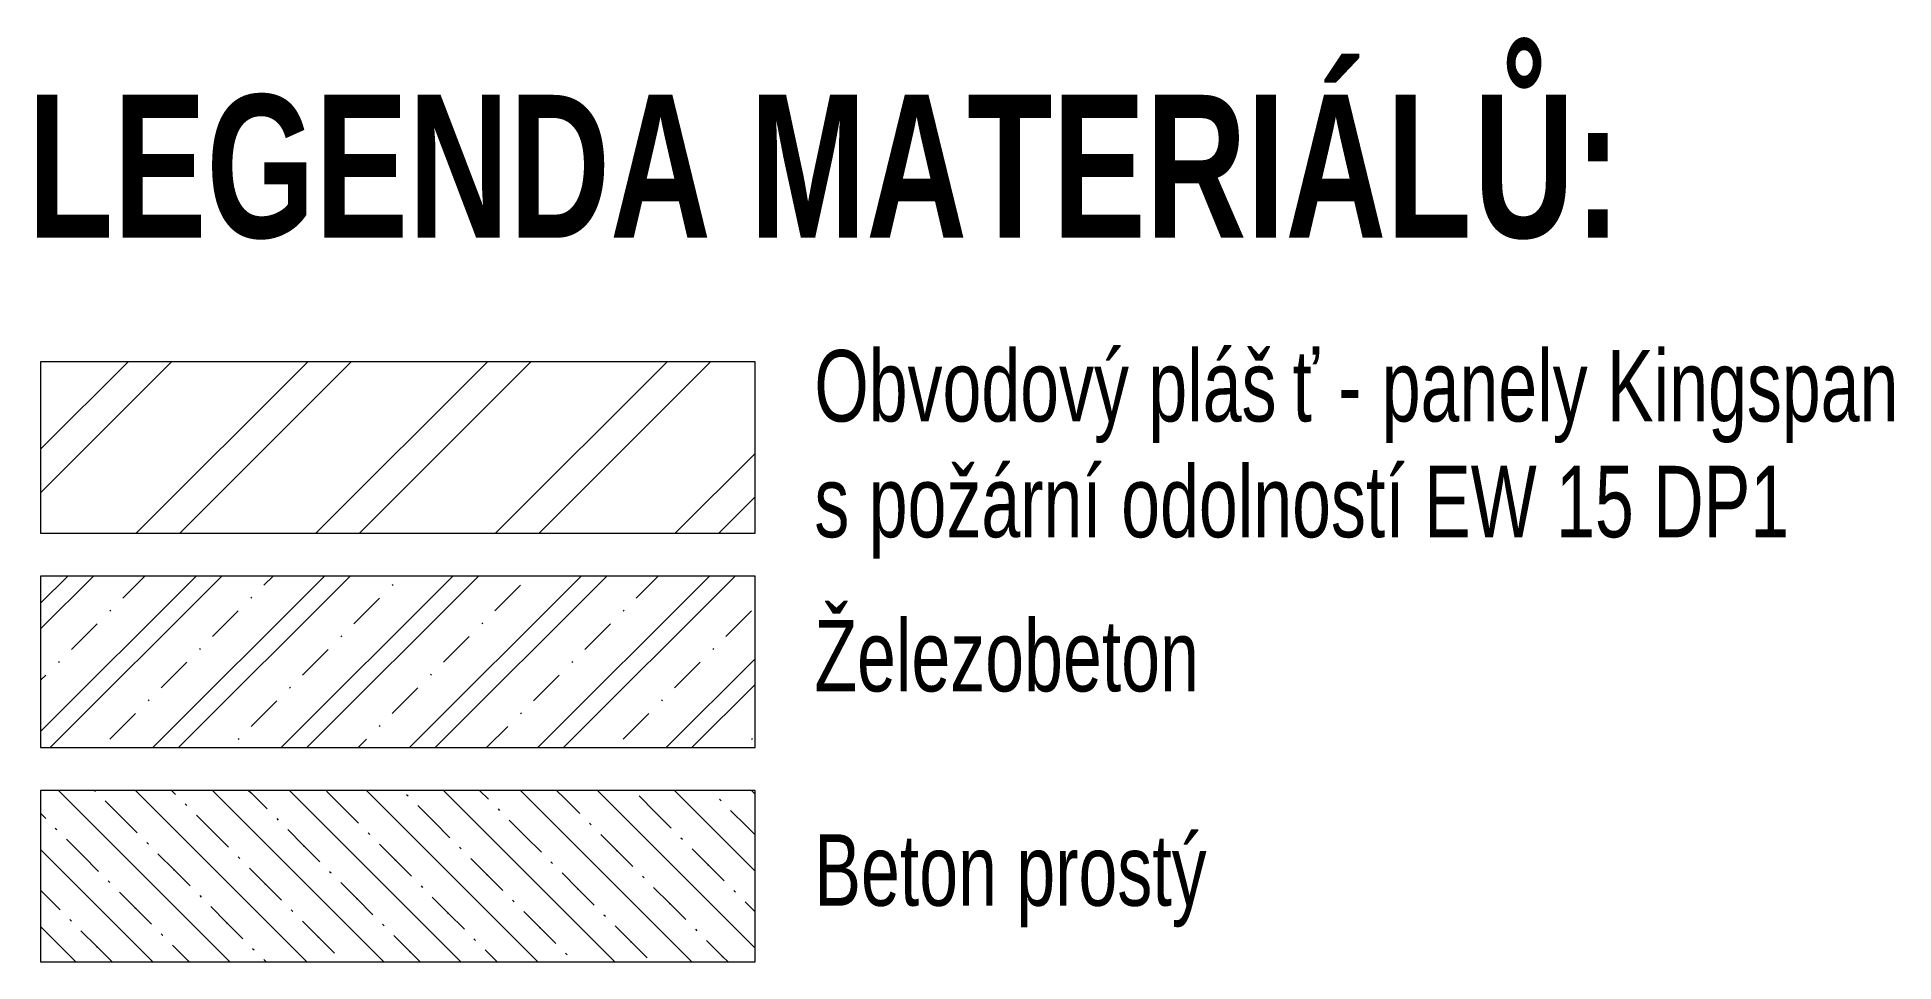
# Model space of a CAD drawing. Header units: millimetres. Extents: x 175370 to 209523, y 3478 to 159868.
# Drawn here: x 206924 to 209523, y 3478 to 4772 of the extents above.
import ezdxf

# ---------------------------------------------------------------- set-up
doc = ezdxf.new("R2010")
doc.units = ezdxf.units.MM
for name, color, linetype, lineweight in [('A-DETL-THIN-1', 7, 'Continuous', 18), ('G-ANNO-TEXT-1', 7, 'Continuous', 25), ('Vlastní 1_A-DETL-GENF-2', 7, 'Continuous', 18)]:
    doc.layers.add(name, color=color, linetype=linetype, lineweight=lineweight)
doc.layers.add('Vlastní 1_A-DETL-GENF-1', color=9, linetype='Continuous', lineweight=18, true_color=0x808080)
doc.styles.add('Arial_5', font='arial.ttf', dxfattribs={"width": 0.7, "height": 100})
doc.styles.add('Arial_B_2', font='arialbd.ttf', dxfattribs={"width": 0.7, "height": 200})

msp = doc.modelspace()

# ---------------------------------------------------------------- hatches: boundary and pattern name
at = {"layer": 'Vlastní 1_A-DETL-GENF-1'}
h = msp.add_hatch(dxfattribs=at)
h.set_pattern_fill('FP_2', color=256, style=0, pattern_type=2)
h.set_pattern_definition([(45, (204744.97, 0), (-125.7236, 125.7236), []), (45, (204744.97, 190.5), (-125.7236, 125.7236), [])])
h.paths.add_polyline_path([(206929, 4078.1), (207929, 4078.1), (207929, 4318.1), (206929, 4318.1)])
at = {"layer": 'Vlastní 1_A-DETL-GENF-2'}
h = msp.add_hatch(dxfattribs=at)
h.set_pattern_fill('FP_3', color=256, style=0, pattern_type=2)
h.set_pattern_definition([(45, (204744.97, 0), (-89.8026, 89.8026), []), (45, (204780.89, 0), (-89.8026, 89.8026), []), (45, (204852.73, 0), (-53.8815, 125.7236), [50.8, -25.4, 1.676, -23.724])])
h.paths.add_polyline_path([(206929, 3778.1), (207929, 3778.1), (207929, 4018.1), (206929, 4018.1)])
h = msp.add_hatch(dxfattribs=at)
h.set_pattern_fill('FP_4', color=256, style=0, pattern_type=2)
h.set_pattern_definition([(315, (204744.97, 0), (53.8815, 53.8815), []), (315, (204744.97, 50.8), (53.8815, 53.8815), [31.75, -19.05, 3.175, -19.05, -31.75]), (315, (204744.97, 50.8), (53.8815, 53.8815), [-73.025, 31.75, 0])])
h.paths.add_polyline_path([(206929, 3478.1), (207929, 3478.1), (207929, 3718.1), (206929, 3718.1)])

# ---------------------------------------------------------------- linework, layer by layer
at = {"layer": 'A-DETL-THIN-1'}
for p, q in [((207929, 4318.1), (206929, 4318.1)), ((206929, 4318.1), (206929, 4078.1)), ((207929, 4078.1), (207929, 4318.1)), ((206929, 4078.1), (207929, 4078.1)), ((207929, 4018.1), (206929, 4018.1)), ((206929, 4018.1), (206929, 3778.1)), ((207929, 3778.1), (207929, 4018.1)), ((206929, 3778.1), (207929, 3778.1)), ((207929, 3718.1), (206929, 3718.1)), ((206929, 3718.1), (206929, 3478.1)), ((207929, 3478.1), (207929, 3718.1)), ((206929, 3478.1), (207929, 3478.1))]:
    msp.add_line(p, q, dxfattribs=at)

# ---------------------------------------------------------------- texts
at = {"layer": 'G-ANNO-TEXT-1', "attachment_point": 1}
for s, insert, char_height, width, style in [('Ů:', (208934.6, 4691.6), 200, 249.726, 'Arial_B_2'), ('LEGENDA MATERIÁL', (206911.2, 4691.6), 200, 2452.362, 'Arial_B_2'), ('Obvodový pláš', (208012, 4334.4), 100, 810.907, 'Arial_5'), ('ť - ', (208681.1, 4334.4), 100, 151.519, 'Arial_5'), ('panely Kingspan ', (208806.1, 4334.4), 100, 931.561, 'Arial_5'), ('s požární odolností EW 15 DP1', (208012, 4172.4), 100, 1694.767, 'Arial_5'), ('Železobeton ', (208012, 3956.7), 100, 698.671, 'Arial_5'), ('Beton prostý', (208012, 3656.7), 100, 681.835, 'Arial_5')]:
    msp.add_mtext(s, dxfattribs=dict(at, insert=insert, char_height=char_height, width=width, style=style))

doc.saveas('drawing.dxf')
